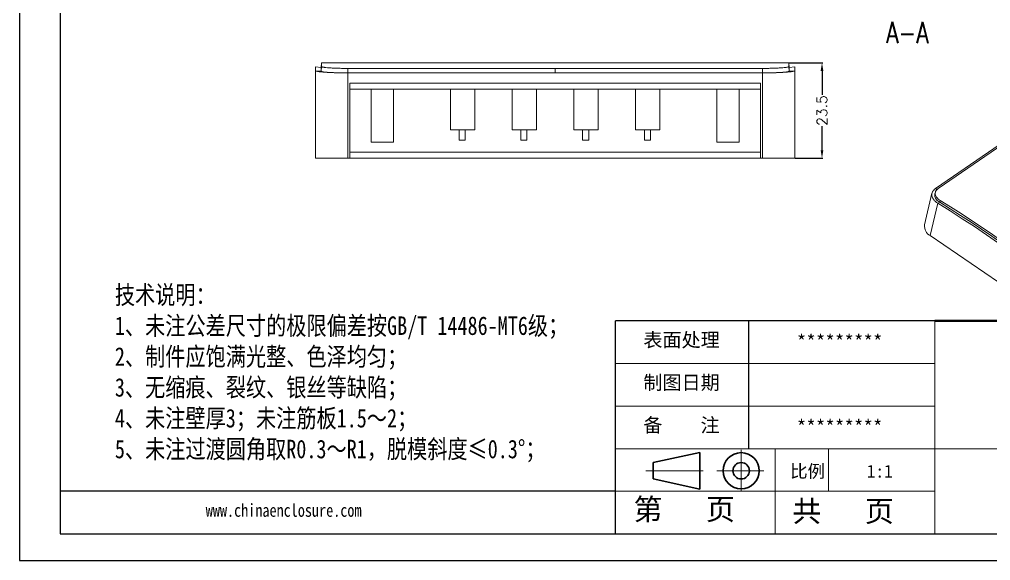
# Model space of a CAD drawing. Header units: inches. Extents: x 1765 to 3463, y 573 to 848.
# Drawn here: x 2177.2 to 2416.3, y 573 to 706 of the extents above; entities that cross this region are included whole.
import ezdxf

# ---------------------------------------------------------------- set-up
doc = ezdxf.new("R2010")
doc.units = ezdxf.units.IN
doc.linetypes.add('CENTER2', pattern=[28.575, 19.05, -3.175, 3.175, -3.175])
doc.layers.add('文字', color=81, linetype='Continuous')
for name, color, linetype, lineweight in [('粗实线', 7, 'Continuous', 30), ('细实线', 3, 'Continuous', 9), ('细点划线', 2, 'CENTER2', 9)]:
    doc.layers.add(name, color=color, linetype=linetype, lineweight=lineweight)
doc.styles.add('SLDTEXTSTYLE3', font='TXT', dxfattribs={"width": 0.75, "bigfont": 'bigfont'})
doc.styles.get("Standard").update_dxf_attribs({"font": 'txt', "bigfont": 'gbcbig.shx'})
doc.styles.add('宋体', font='', dxfattribs={"width": 0.8, "height": 3.5})
doc.styles.get('宋体').set_extended_font_data('SimSun')
doc.dimstyles.new('2.5', dxfattribs={"dimtxt": 2.5, "dimasz": 2, "dimexe": 0.18, "dimexo": 0.0625, "dimgap": 0.09, "dimtad": 0, "dimzin": 12, "dimdsep": 46, "dimtxsty": 'Standard', "dimcen": 2, "dimclrd": 3, "dimclre": 3, "dimadec": 0, "dimazin": 0, "dimtfac": 1, "dimtofl": 0, "dimtmove": 0, "dimatfit": 3, "dimfxl": 1, "dimtolj": 1, "dimtzin": 0, "dimarcsym": 0})

# ---------------------------------------------------------------- blocks, each defined once
blk = doc.blocks.new('*D334')
at = {"color": 3, "lineweight": -2}
for p, q in [((2366.65, 695.36), (2374.95, 695.36)), ((2374.77, 693.36), (2374.77, 687.45)), ((2374.77, 673.86), (2374.77, 679.77)), ((2368.15, 671.86), (2374.95, 671.86))]:
    blk.add_line(p, q, dxfattribs=at)
at = {"color": 3}
for points in [[(2374.43, 693.36), (2375.1, 693.36), (2374.77, 695.36)], [(2374.43, 673.86), (2375.1, 673.86), (2374.77, 671.86)]]:
    blk.add_solid(points, dxfattribs=at)
at = {"layer": 'Defpoints', "color": 0}
for p in [(2366.58, 695.36), (2374.77, 695.36), (2368.09, 671.86)]:
    blk.add_point(p, dxfattribs=at)
at = {"color": 0, "insert": (2374.77, 683.61), "char_height": 2.5, "attachment_point": 5, "rotation": 90}
blk.add_mtext('\\A1;23.5', dxfattribs=at)

msp = doc.modelspace()

# ---------------------------------------------------------------- linework, layer by layer
for p, q in [((2177.232, 848.078), (2177.232, 572.957)), ((2187.301, 841.527), (2187.301, 579.507)), ((2177.232, 700.328), (2177.232, 572.957)), ((2402.569, 631.911), (2323.963, 631.911)), ((2323.963, 579.507), (2323.963, 631.911)), ((2356.716, 600.469), (2356.716, 631.911)), ((2323.963, 589.988), (2187.301, 589.988)), ((2187.301, 579.507), (2559.782, 579.507)), ((2177.232, 572.957), (2566.332, 572.957)), ((2177.232, 572.957), (2357.371, 572.957))]:
    msp.add_line(p, q)
at = {"color": 7, "linetype": 'Continuous', "lineweight": 15}
for p, q in [((2251.492, 694.226), (2250.091, 694.356)), ((2250.091, 694.356), (2250.091, 693.461)), ((2250.091, 693.408), (2251.492, 693.278)), ((2250.091, 671.86), (2250.091, 693.404)), ((2251.597, 695.36), (2251.492, 694.226)), ((2251.492, 693.278), (2251.597, 694.41)), ((2251.492, 693.278), (2251.492, 694.226)), ((2366.584, 695.36), (2251.597, 695.36)), ((2251.597, 694.41), (2251.597, 695.36)), ((2258.091, 693.973), (2309.091, 693.973)), ((2258.091, 692.86), (2258.091, 693.973)), ((2360.091, 693.973), (2309.091, 693.973)), ((2309.091, 692.86), (2309.091, 693.973)), ((2360.091, 692.86), (2360.091, 693.973)), ((2366.689, 694.226), (2366.584, 695.36)), ((2366.584, 695.36), (2366.584, 694.41)), ((2366.689, 693.278), (2366.584, 694.41)), ((2368.091, 694.356), (2366.689, 694.226)), ((2366.689, 694.226), (2366.689, 693.278)), ((2368.091, 693.408), (2366.689, 693.278)), ((2368.091, 693.47), (2368.091, 694.356)), ((2368.091, 693.404), (2368.091, 671.86)), ((2258.091, 692.86), (2258.091, 671.86)), ((2309.091, 692.86), (2258.091, 692.86)), ((2309.091, 692.86), (2360.091, 692.86)), ((2360.091, 671.86), (2360.091, 692.86)), ((2359.591, 690.36), (2258.591, 690.36)), ((2258.591, 690.36), (2258.591, 671.86)), ((2359.591, 688.86), (2258.591, 688.86)), ((2263.841, 688.86), (2263.841, 675.86)), ((2269.341, 675.86), (2269.341, 688.86)), ((2283.291, 688.86), (2283.291, 678.86)), ((2289.291, 678.86), (2289.291, 688.86)), ((2298.491, 688.86), (2298.491, 678.86)), ((2304.491, 678.86), (2304.491, 688.86)), ((2313.691, 688.86), (2313.691, 678.86)), ((2319.691, 678.86), (2319.691, 688.86)), ((2328.891, 688.86), (2328.891, 678.86)), ((2334.891, 678.86), (2334.891, 688.86)), ((2348.841, 688.86), (2348.841, 675.86)), ((2354.341, 675.86), (2354.341, 688.86)), ((2359.591, 671.86), (2359.591, 690.36)), ((2289.291, 678.86), (2283.291, 678.86)), ((2285.441, 676.36), (2285.441, 678.86)), ((2286.941, 676.36), (2286.941, 678.86)), ((2304.491, 678.86), (2298.491, 678.86)), ((2300.641, 676.36), (2300.641, 678.86)), ((2302.141, 676.36), (2302.141, 678.86)), ((2319.691, 678.86), (2313.691, 678.86)), ((2315.841, 676.36), (2315.841, 678.86)), ((2317.341, 676.36), (2317.341, 678.86)), ((2334.891, 678.86), (2328.891, 678.86)), ((2331.041, 676.36), (2331.041, 678.86)), ((2332.541, 676.36), (2332.541, 678.86)), ((2269.341, 675.86), (2263.841, 675.86)), ((2286.941, 676.36), (2285.441, 676.36)), ((2302.141, 676.36), (2300.641, 676.36)), ((2317.341, 676.36), (2315.841, 676.36)), ((2332.541, 676.36), (2331.041, 676.36)), ((2354.341, 675.86), (2348.841, 675.86)), ((2418.61, 675.354), (2402.68, 664.415)), ((2403.347, 664.437), (2419.277, 675.375)), ((2258.091, 671.86), (2250.091, 671.86)), ((2258.591, 671.86), (2258.091, 671.86)), ((2258.591, 673.36), (2359.591, 673.36)), ((2258.591, 671.86), (2359.591, 671.86)), ((2360.091, 671.86), (2359.591, 671.86)), ((2368.091, 671.86), (2360.091, 671.86)), ((2401.838, 663.278), (2400.018, 655.488)), ((2402.675, 663.555), (2402.562, 663.112)), ((2403.274, 660.822), (2401.414, 652.862)), ((2403.297, 660.808), (2403.727, 661.058)), ((2403.727, 661.058), (2403.831, 661.517)), ((2425.211, 636.628), (2401.414, 652.862))]:
    msp.add_line(p, q, dxfattribs=at)
at = {"color": 8, "linetype": 'Continuous', "lineweight": 15}
msp.add_line((2402.68, 664.415), (2403.053, 664.16), dxfattribs=at)
at = {"color": 7, "linetype": 'Continuous', "lineweight": 15, "flags": 128}
for points in [[(2403.297, 660.808), (2406.3, 658.937), (2409.294, 657.022), (2412.279, 655.062), (2415.255, 653.057), (2418.22, 651.009), (2421.175, 648.917), (2424.118, 646.783), (2427.048, 644.606)], [(2424.206, 647.283), (2421.673, 649.118), (2419.132, 650.922), (2416.582, 652.693), (2414.025, 654.432), (2411.46, 656.138), (2408.889, 657.812), (2406.311, 659.452), (2403.727, 661.058)], [(2424.355, 647.712), (2421.817, 649.551), (2419.27, 651.358), (2416.715, 653.133), (2414.152, 654.876), (2411.581, 656.586), (2409.004, 658.263), (2406.421, 659.907), (2403.831, 661.517)]]:
    msp.add_lwpolyline(points, dxfattribs=at)
at = {"color": 7, "linetype": 'Continuous', "lineweight": 15}
msp.add_arc((2402.619, 655.187), 2.619, 173.40594, 242.59263, dxfattribs=at)
for points in [[(2250.091, 693.404), (2250.091, 693.405), (2250.091, 693.406), (2250.091, 693.408)], [(2368.091, 693.408), (2368.091, 693.406), (2368.091, 693.405), (2368.091, 693.404)], [(2403.297, 660.808), (2403.289, 660.813), (2403.282, 660.817), (2403.274, 660.822)]]:
    msp.add_open_spline(points, degree=3, dxfattribs=at)
for points, knots in [([(2250.091, 693.404), (2250.091, 693.377), (2250.142, 693.342), (2250.294, 693.291), (2250.357, 693.275), (2250.509, 693.242), (2250.598, 693.226), (2250.899, 693.179), (2251.144, 693.148), (2251.723, 693.088), (2252.06, 693.059), (2252.797, 693.006), (2253.199, 692.983), (2253.854, 692.951), (2254.082, 692.941), (2254.543, 692.922), (2254.779, 692.914), (2255.26, 692.898), (2255.506, 692.892), (2256.006, 692.88), (2256.262, 692.876), (2257.039, 692.866), (2257.562, 692.865), (2258.091, 692.86)], [0, 0, 0, 0, 0.125, 0.125, 0.1875, 0.1875, 0.25, 0.25, 0.375, 0.375, 0.5, 0.5, 0.625, 0.625, 0.6875, 0.6875, 0.75, 0.75, 0.8125, 0.8125, 0.875, 0.875, 1, 1, 1, 1]), ([(2256.45, 692.876), (2256.238, 692.879), (2255.648, 692.887), (2254.761, 692.918), (2253.804, 692.961), (2252.99, 693.014), (2252.34, 693.075), (2251.837, 693.14), (2251.576, 693.209), (2251.52, 693.255), (2251.492, 693.278)], [0, 0, 0, 0, 0.0748031, 0.2085263, 0.3418479, 0.4753005, 0.60634, 0.737925, 0.8687351, 1, 1, 1, 1]), ([(2251.597, 694.41), (2251.645, 694.385), (2251.664, 694.358), (2251.76, 694.319), (2251.805, 694.306), (2251.922, 694.28), (2251.994, 694.267), (2252.16, 694.241), (2252.255, 694.228), (2252.457, 694.203), (2252.565, 694.191), (2252.916, 694.155), (2253.184, 694.132), (2253.79, 694.089), (2254.118, 694.07), (2254.648, 694.045), (2254.831, 694.037), (2255.207, 694.022), (2255.401, 694.015), (2255.989, 693.997), (2256.392, 693.988), (2257.232, 693.978), (2257.664, 693.976), (2258.091, 693.973)], [0, 0, 0, 0, 0.125, 0.125, 0.1875, 0.1875, 0.25, 0.25, 0.3125, 0.3125, 0.375, 0.375, 0.5, 0.5, 0.625, 0.625, 0.6875, 0.6875, 0.75, 0.75, 0.875, 0.875, 1, 1, 1, 1]), ([(2360.091, 693.973), (2360.509, 693.977), (2360.934, 693.978), (2361.557, 693.985), (2361.762, 693.988), (2362.166, 693.997), (2362.365, 694.002), (2362.758, 694.014), (2362.952, 694.021), (2363.327, 694.036), (2363.51, 694.044), (2364.041, 694.069), (2364.373, 694.088), (2364.982, 694.13), (2365.25, 694.153), (2365.602, 694.189), (2365.711, 694.201), (2365.914, 694.227), (2366.009, 694.239), (2366.26, 694.278), (2366.385, 694.304), (2366.52, 694.357), (2366.537, 694.384), (2366.584, 694.41)], [0, 0, 0, 0, 0.125, 0.125, 0.1875, 0.1875, 0.25, 0.25, 0.3125, 0.3125, 0.375, 0.375, 0.5, 0.5, 0.625, 0.625, 0.6875, 0.6875, 0.75, 0.75, 0.875, 0.875, 1, 1, 1, 1]), ([(2360.091, 692.86), (2360.619, 692.865), (2361.139, 692.867), (2361.906, 692.876), (2362.16, 692.88), (2362.663, 692.891), (2362.913, 692.898), (2363.639, 692.921), (2364.099, 692.94), (2364.968, 692.982), (2365.379, 693.006), (2366.117, 693.059), (2366.448, 693.087), (2366.886, 693.132), (2367.022, 693.148), (2367.269, 693.179), (2367.38, 693.194), (2367.579, 693.226), (2367.667, 693.242), (2367.82, 693.274), (2367.884, 693.29), (2368.039, 693.342), (2368.091, 693.376), (2368.091, 693.404)], [0, 0, 0, 0, 0.125, 0.125, 0.1875, 0.1875, 0.25, 0.25, 0.375, 0.375, 0.5, 0.5, 0.625, 0.625, 0.6875, 0.6875, 0.75, 0.75, 0.8125, 0.8125, 0.875, 0.875, 1, 1, 1, 1]), ([(2366.689, 693.278), (2366.663, 693.255), (2366.61, 693.208), (2366.327, 693.137), (2365.812, 693.071), (2365.144, 693.01), (2364.318, 692.957), (2363.365, 692.916), (2362.521, 692.887), (2361.969, 692.879), (2361.79, 692.877)], [0, 0, 0, 0, 0.1345316, 0.2686963, 0.4035239, 0.5378608, 0.6722404, 0.804097, 0.9364254, 1, 1, 1, 1]), ([(2402.68, 664.415), (2402.515, 664.303), (2402.372, 664.179), (2402.192, 663.978), (2402.137, 663.909), (2402.039, 663.766), (2401.995, 663.691), (2401.885, 663.466), (2401.837, 663.31), (2401.79, 662.989), (2401.792, 662.822), (2401.847, 662.491), (2401.9, 662.326), (2402.016, 662.079), (2402.061, 661.996), (2402.163, 661.835), (2402.219, 661.756), (2402.342, 661.6), (2402.409, 661.523), (2402.555, 661.373), (2402.634, 661.298), (2402.885, 661.083), (2403.07, 660.949), (2403.274, 660.822)], [0, 0, 0, 0, 0.125, 0.125, 0.1875, 0.1875, 0.25, 0.25, 0.375, 0.375, 0.5, 0.5, 0.625, 0.625, 0.6875, 0.6875, 0.75, 0.75, 0.8125, 0.8125, 0.875, 0.875, 1, 1, 1, 1]), ([(2403.727, 661.058), (2403.586, 661.155), (2403.306, 661.349), (2402.958, 661.678), (2402.716, 662.034), (2402.558, 662.402), (2402.499, 662.767), (2402.542, 662.999), (2402.563, 663.112)], [0, 0, 0, 0, 0.1681044, 0.33575028, 0.50422453, 0.67208574, 0.84000014, 1, 1, 1, 1]), ([(2403.347, 664.437), (2403.235, 664.336), (2403.109, 664.24), (2402.952, 664.084), (2402.906, 664.029), (2402.825, 663.915), (2402.791, 663.856), (2402.733, 663.733), (2402.709, 663.669), (2402.67, 663.541), (2402.656, 663.476), (2402.626, 663.28), (2402.626, 663.146), (2402.671, 662.874), (2402.714, 662.739), (2402.809, 662.539), (2402.846, 662.473), (2402.928, 662.341), (2402.974, 662.275), (2403.122, 662.083), (2403.239, 661.961), (2403.52, 661.734), (2403.681, 661.628), (2403.831, 661.517)], [0, 0, 0, 0, 0.125, 0.125, 0.1875, 0.1875, 0.25, 0.25, 0.3125, 0.3125, 0.375, 0.375, 0.5, 0.5, 0.625, 0.625, 0.6875, 0.6875, 0.75, 0.75, 0.875, 0.875, 1, 1, 1, 1])]:
    msp.add_open_spline(points, degree=3, knots=knots, dxfattribs=at)
at = {"layer": '粗实线', "color": 7, "lineweight": 40}
msp.add_line((2559.782, 631.911), (2402.569, 631.911), dxfattribs=at)
at = {"layer": '粗实线', "color": 7}
for p, q in [((2344.677, 599.488), (2333.226, 597.061)), ((2344.677, 599.488), (2344.677, 590.513)), ((2333.226, 597.061), (2333.226, 593.011)), ((2333.226, 593.011), (2344.677, 590.513))]:
    msp.add_line(p, q, dxfattribs=at)
for radius in [4.452, 2.025]:
    msp.add_circle((2354.87, 595.036), radius, dxfattribs=at)
at = {"layer": '细实线', "color": 7}
for p, q in [((2402.569, 631.911), (2402.569, 579.507)), ((2402.569, 621.43), (2323.963, 621.43)), ((2402.569, 610.95), (2323.963, 610.95)), ((2559.782, 600.469), (2323.963, 600.469)), ((2363.266, 600.469), (2363.266, 579.507)), ((2376.367, 600.469), (2376.367, 589.988)), ((2402.569, 589.988), (2323.963, 589.988))]:
    msp.add_line(p, q, dxfattribs=at)
at = {"layer": '细点划线', "color": 7}
for p, q in [((2354.87, 600.161), (2354.87, 589.988)), ((2331.4, 595.036), (2345.555, 595.036)), ((2348.915, 595.036), (2360.422, 595.036))]:
    msp.add_line(p, q, dxfattribs=at)

# ---------------------------------------------------------------- texts
at = {"color": 0, "linetype": 'Continuous', "lineweight": 0, "insert": (2395.769, 705.416), "char_height": 5.25, "attachment_point": 2, "style": 'SLDTEXTSTYLE3'}
msp.add_mtext('A-A', dxfattribs=at)
at = {"char_height": 3.44679, "width": 1958.98388, "attachment_point": 1}
for s, insert in [('{\\fSimHei|b0|i0|c134|p49;表面处理}', (2330.799, 628.937)), ('{\\fSimHei|b0|i0|c134|p49;*********}', (2368.55, 628.494)), ('{\\fSimHei|b0|i0|c134|p49;制图日期}', (2330.799, 618.456)), ('{\\fSimHei|b0|i0|c134|p49;备    注}', (2330.799, 607.975)), ('{\\fSimHei|b0|i0|c134|p49;*********}', (2368.55, 607.532))]:
    msp.add_mtext(s, dxfattribs=dict(at, insert=insert))
at = {"layer": '文字', "color": 0, "attachment_point": 1, "style": '宋体'}
for s, insert, char_height, width in [('{\\H1.111x;技术说明：\\P1、未注公差尺寸的极限偏差按GB/T 14486-MT6级；\\P2、制件应饱满光整、色泽均匀；\\P3、无缩痕、裂纹、银丝等缺陷；\\P4、未注壁厚3；未注筋板1.5～2；\\P5、未注过渡圆角取R0.3～R1，脱模斜度≤0.3%%D；}', (2200.724, 640.569), 4.09406, 160.59578), ('www.chinaenclosure.com', (2223.095, 586.921), 3.20247, 56.26429)]:
    msp.add_mtext(s, dxfattribs=dict(at, insert=insert, char_height=char_height, width=width))
at = {"layer": '细实线', "color": 7, "attachment_point": 1}
for s, insert, char_height, width in [('{\\fSimSun|b0|i0|c134|p54;比例}', (2366.935, 596.5), 3.14424, 13.80224), ('{\\fSimSun|b0|i0|c134|p54;1:1}', (2385.768, 596.5), 3.14424, 13.80224), ('{\\fSimSun|b0|i0|c134|p54;第   页}', (2328.373, 588.187), 5.2404, 39.30301), ('{\\fSimSun|b0|i0|c134|p54; 共   页}', (2363.908, 587.741), 5.2404, 39.30301)]:
    msp.add_mtext(s, dxfattribs=dict(at, insert=insert, char_height=char_height, width=width))

# ---------------------------------------------------------------- dimensions: what is measured, and where the dimension line sits
dim = msp.add_linear_dim(base=(2374.766, 695.36), p1=(2368.091, 671.86), p2=(2366.584, 695.36), angle=90, dimstyle='2.5')
dim.commit()
dim.dimension.update_dxf_attribs({"geometry": '*D334', "text_midpoint": (2374.766, 683.61)})

doc.saveas('drawing.dxf')
